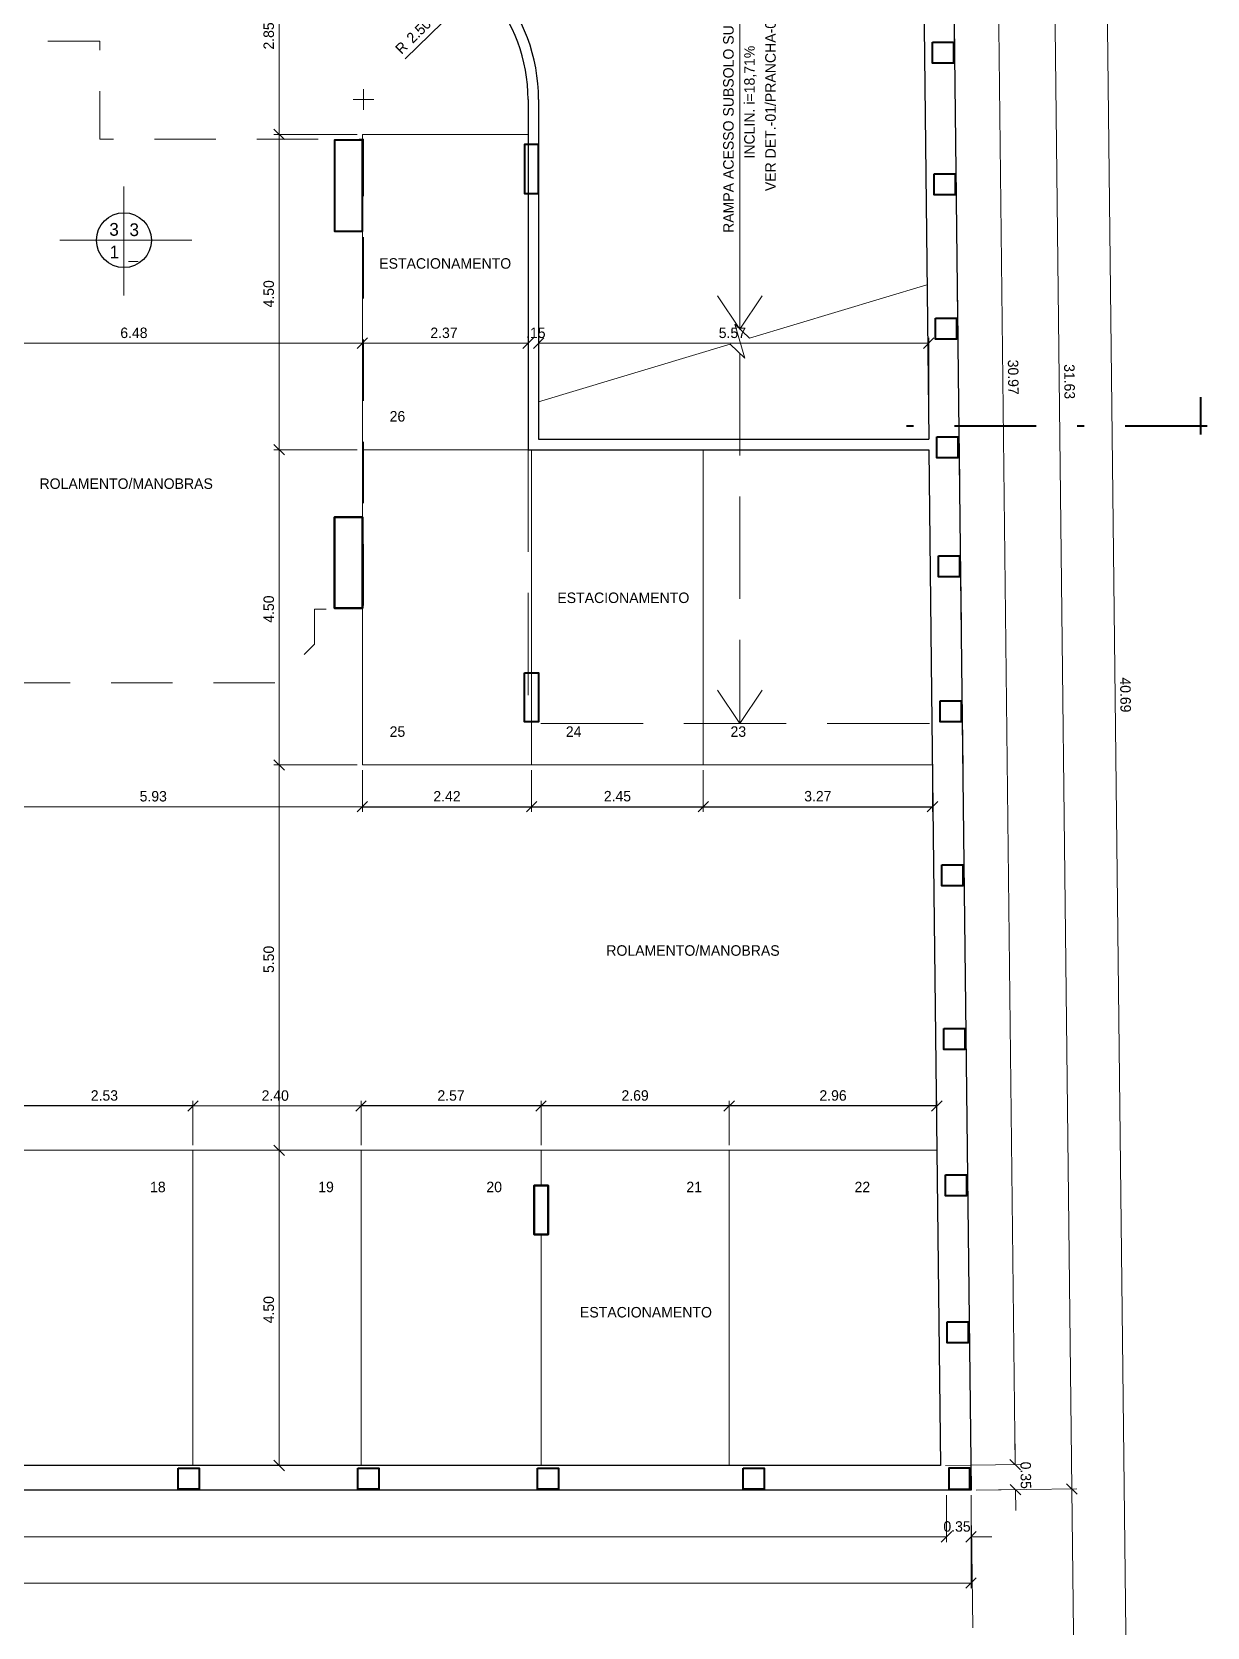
# Model space of a CAD drawing. Header units: metres. Extents: x -5.3 to 83.9, y -21.1 to 42.
# Drawn here: x 45.89 to 62.67, y 0.05 to 22.82 of the extents above; entities that cross this region are included whole.
import ezdxf
from ezdxf.enums import TextEntityAlignment as Align

# ---------------------------------------------------------------- set-up
doc = ezdxf.new("R2010")
doc.units = ezdxf.units.M
doc.header["$MEASUREMENT"] = 0
for name, pattern in [('DGN Style 2', [1.46055, 0.87633, -0.58422]), ('DGN Style 3', [2.04477, 1.46055, -0.58422]), ('DGN Style 4', [2.33834, 1.16844, -0.58422, 0.001461, -0.58422])]:
    doc.linetypes.add(name, pattern=pattern)
for name, color, linetype, lineweight in [('Level 1', 7, 'Continuous', 0), ('Level 21', 7, 'Continuous', 0), ('Level 23', 7, 'Continuous', 0), ('Level 24', 7, 'Continuous', 0), ('Level 28', 7, 'Continuous', 0), ('Level 29', 7, 'Continuous', 0), ('Level 41', 7, 'Continuous', 0), ('Level 42', 7, 'Continuous', 0), ('Level 54', 7, 'Continuous', 0), ('Level 7', 7, 'Continuous', 0), ('Level 8', 7, 'Continuous', 0)]:
    doc.layers.add(name, color=color, linetype=linetype, lineweight=lineweight)
doc.styles.add('Style-CIVIL', font='CIVIL.shx')
doc.styles.add('Style-INTL_ENGINEERING', font='INTL_ENGINEERING.shx')
doc.dimstyles.get("Standard").update_dxf_attribs({"dimtxt": 0.18, "dimasz": 0.18, "dimexe": 0.18, "dimexo": 0.0625, "dimgap": 0.09, "dimtad": 0, "dimtih": 1, "dimtoh": 1, "dimdec": 4, "dimzin": 1, "dimdsep": 46, "dimtxsty": 'Standard', "dimcen": 0, "dimadec": 0, "dimazin": 0, "dimtfac": 1, "dimtdec": 4, "dimtofl": 0, "dimtmove": 0, "dimatfit": 3, "dimfxl": 0, "dimtolj": 1, "dimtzin": 1, "dimarcsym": 0})

# ---------------------------------------------------------------- blocks, each defined once
blk = doc.blocks.new('_Oblique')
at = {"color": 0, "linetype": 'ByBlock', "lineweight": -2}
blk.add_line((0.5, 0.5), (-0.5, -0.5), dxfattribs=at)
blk = doc.blocks.new('*D10')
at = {"layer": 'Defpoints', "color": 0, "linetype": 'Continuous', "lineweight": 13}
for p in [(55.845, 7.489), (55.845, 6.857), (58.809, 6.857)]:
    blk.add_point(p, dxfattribs=at)
at = {"layer": 'Level 23', "color": 2, "linetype": 'Continuous', "lineweight": 0}
for p, q in [((55.845, 6.931), (55.845, 7.563)), ((58.809, 6.931), (58.809, 7.563))]:
    blk.add_line(p, q, dxfattribs=at)
at = {"layer": 'Level 23', "color": 0, "linetype": 'Continuous', "lineweight": -2}
blk.add_line((58.809, 7.489), (55.845, 7.489), dxfattribs=at)
at = {"layer": 'Level 23', "color": 0, "linetype": 'Continuous', "lineweight": -2, "xscale": 0.14925, "yscale": 0.14925, "zscale": 0.14925, "rotation": 180}
blk.add_blockref('_Oblique', (55.845, 7.489), dxfattribs=at)
at = {"layer": 'Level 23', "color": 0, "linetype": 'Continuous', "lineweight": -2, "xscale": 0.14925, "yscale": 0.14925, "zscale": 0.14925}
blk.add_blockref('_Oblique', (58.809, 7.489), dxfattribs=at)
at = {"layer": 'Level 23', "color": 0, "linetype": 'Continuous', "lineweight": 0, "insert": (57.327, 7.638), "char_height": 0.1492, "attachment_point": 5, "style": 'Style-INTL_ENGINEERING'}
blk.add_mtext('2.96', dxfattribs=at)
blk = doc.blocks.new('*D11')
at = {"layer": 'Defpoints', "color": 0, "linetype": 'Continuous', "lineweight": 13}
for p in [(53.16, 7.489), (53.16, 6.857), (55.845, 6.857)]:
    blk.add_point(p, dxfattribs=at)
at = {"layer": 'Level 23', "color": 2, "linetype": 'Continuous', "lineweight": 0}
for p, q in [((53.16, 6.931), (53.16, 7.563)), ((55.845, 6.931), (55.845, 7.563))]:
    blk.add_line(p, q, dxfattribs=at)
at = {"layer": 'Level 23', "color": 0, "linetype": 'Continuous', "lineweight": -2}
blk.add_line((55.845, 7.489), (53.16, 7.489), dxfattribs=at)
at = {"layer": 'Level 23', "color": 0, "linetype": 'Continuous', "lineweight": -2, "xscale": 0.14925, "yscale": 0.14925, "zscale": 0.14925, "rotation": 180}
blk.add_blockref('_Oblique', (53.16, 7.489), dxfattribs=at)
at = {"layer": 'Level 23', "color": 0, "linetype": 'Continuous', "lineweight": -2, "xscale": 0.14925, "yscale": 0.14925, "zscale": 0.14925}
blk.add_blockref('_Oblique', (55.845, 7.489), dxfattribs=at)
at = {"layer": 'Level 23', "color": 0, "linetype": 'Continuous', "lineweight": 0, "insert": (54.502, 7.638), "char_height": 0.1492, "attachment_point": 5, "style": 'Style-INTL_ENGINEERING'}
blk.add_mtext('2.69', dxfattribs=at)
blk = doc.blocks.new('*D12')
at = {"layer": 'Defpoints', "color": 0, "linetype": 'Continuous', "lineweight": 13}
for p in [(50.591, 7.489), (50.591, 6.857), (53.16, 6.857)]:
    blk.add_point(p, dxfattribs=at)
at = {"layer": 'Level 23', "color": 2, "linetype": 'Continuous', "lineweight": 0}
for p, q in [((50.591, 6.931), (50.591, 7.563)), ((53.16, 6.931), (53.16, 7.563))]:
    blk.add_line(p, q, dxfattribs=at)
at = {"layer": 'Level 23', "color": 0, "linetype": 'Continuous', "lineweight": -2}
blk.add_line((53.16, 7.489), (50.591, 7.489), dxfattribs=at)
at = {"layer": 'Level 23', "color": 0, "linetype": 'Continuous', "lineweight": -2, "xscale": 0.14925, "yscale": 0.14925, "zscale": 0.14925, "rotation": 180}
blk.add_blockref('_Oblique', (50.591, 7.489), dxfattribs=at)
at = {"layer": 'Level 23', "color": 0, "linetype": 'Continuous', "lineweight": -2, "xscale": 0.14925, "yscale": 0.14925, "zscale": 0.14925}
blk.add_blockref('_Oblique', (53.16, 7.489), dxfattribs=at)
at = {"layer": 'Level 23', "color": 0, "linetype": 'Continuous', "lineweight": 0, "insert": (51.875, 7.638), "char_height": 0.1492, "attachment_point": 5, "style": 'Style-INTL_ENGINEERING'}
blk.add_mtext('2.57', dxfattribs=at)
blk = doc.blocks.new('*D13')
at = {"layer": 'Defpoints'}
for p in [(48.191, 7.489), (49.391, 7.489), (48.191, 6.857), (50.591, 6.857)]:
    blk.add_point(p, dxfattribs=at)
at = {"layer": 'Level 23', "color": 2, "linetype": 'Continuous', "lineweight": 0}
for p, q in [((48.117, 7.414), (48.266, 7.564)), ((48.191, 6.931), (48.191, 7.563)), ((50.666, 7.564), (50.517, 7.414)), ((50.591, 6.931), (50.591, 7.563)), ((50.591, 7.489), (48.191, 7.489))]:
    blk.add_line(p, q, dxfattribs=at)
at = {"layer": 'Level 23', "color": 2, "linetype": 'Continuous', "lineweight": 0, "style": 'Style-INTL_ENGINEERING'}
blk.add_text('2.40', height=0.1492, dxfattribs=at).set_placement((49.172, 7.638), align=Align.MIDDLE_LEFT)
blk = doc.blocks.new('*D14')
at = {"layer": 'Defpoints', "color": 0, "linetype": 'Continuous', "lineweight": 13}
for p in [(45.665, 7.489), (45.665, 6.857), (48.191, 6.857)]:
    blk.add_point(p, dxfattribs=at)
at = {"layer": 'Level 23', "color": 2, "linetype": 'Continuous', "lineweight": 0}
for p, q in [((45.665, 6.931), (45.665, 7.563)), ((48.191, 6.931), (48.191, 7.563))]:
    blk.add_line(p, q, dxfattribs=at)
at = {"layer": 'Level 23', "color": 0, "linetype": 'Continuous', "lineweight": -2}
blk.add_line((48.191, 7.489), (45.665, 7.489), dxfattribs=at)
at = {"layer": 'Level 23', "color": 0, "linetype": 'Continuous', "lineweight": -2, "xscale": 0.14925, "yscale": 0.14925, "zscale": 0.14925, "rotation": 180}
blk.add_blockref('_Oblique', (45.665, 7.489), dxfattribs=at)
at = {"layer": 'Level 23', "color": 0, "linetype": 'Continuous', "lineweight": -2, "xscale": 0.14925, "yscale": 0.14925, "zscale": 0.14925}
blk.add_blockref('_Oblique', (48.191, 7.489), dxfattribs=at)
at = {"layer": 'Level 23', "color": 0, "linetype": 'Continuous', "lineweight": 0, "insert": (46.928, 7.638), "char_height": 0.1492, "attachment_point": 5, "style": 'Style-INTL_ENGINEERING'}
blk.add_mtext('2.53', dxfattribs=at)
blk = doc.blocks.new('*D47')
at = {"layer": 'Defpoints'}
for p in [(1.925, 2.007), (59.296, 2.007), (1.925, 0.679), (30.61, 0.679)]:
    blk.add_point(p, dxfattribs=at)
at = {"layer": 'Level 23', "color": 2, "linetype": 'Continuous', "lineweight": 0}
for p, q in [((1.925, 1.932), (1.925, 0.605)), ((59.296, 1.932), (59.296, 0.605)), ((1.85, 0.605), (2, 0.754)), ((59.371, 0.754), (59.221, 0.605)), ((59.296, 0.679), (1.925, 0.679))]:
    blk.add_line(p, q, dxfattribs=at)
at = {"layer": 'Level 23', "color": 2, "linetype": 'Continuous', "lineweight": 0, "style": 'Style-INTL_ENGINEERING'}
blk.add_text('57.37', height=0.1492, dxfattribs=at).set_placement((30.331, 0.828), align=Align.MIDDLE_LEFT)
blk = doc.blocks.new('*D49')
at = {"layer": 'Defpoints'}
for p in [(2.275, 2.007), (58.946, 2.007), (2.275, 1.338), (30.61, 1.338)]:
    blk.add_point(p, dxfattribs=at)
at = {"layer": 'Level 23', "color": 2, "linetype": 'Continuous', "lineweight": 0}
for p, q in [((2.275, 1.932), (2.275, 1.264)), ((58.946, 1.932), (58.946, 1.264)), ((2.2, 1.264), (2.35, 1.413)), ((59.021, 1.413), (58.871, 1.264)), ((58.946, 1.338), (2.275, 1.338))]:
    blk.add_line(p, q, dxfattribs=at)
at = {"layer": 'Level 23', "color": 2, "linetype": 'Continuous', "lineweight": 0, "style": 'Style-INTL_ENGINEERING'}
blk.add_text('56.67', height=0.1492, dxfattribs=at).set_placement((30.323, 1.487), align=Align.MIDDLE_LEFT)
blk = doc.blocks.new('*D48')
at = {"layer": 'Defpoints'}
for p in [(58.946, 2.007), (59.296, 2.007), (58.946, 1.338), (59.121, 1.338)]:
    blk.add_point(p, dxfattribs=at)
at = {"layer": 'Level 23', "color": 2, "linetype": 'Continuous', "lineweight": 0}
for p, q in [((58.946, 1.932), (58.946, 1.264)), ((59.296, 1.932), (59.296, 1.264)), ((59.021, 1.413), (58.871, 1.264)), ((59.221, 1.264), (59.371, 1.413)), ((58.647, 1.338), (58.946, 1.338)), ((59.595, 1.338), (59.296, 1.338))]:
    blk.add_line(p, q, dxfattribs=at)
at = {"layer": 'Level 23', "color": 2, "linetype": 'Continuous', "lineweight": 0, "style": 'Style-INTL_ENGINEERING'}
blk.add_text('0.35', height=0.1492, dxfattribs=at).set_placement((58.902, 1.487), align=Align.MIDDLE_LEFT)
blk = doc.blocks.new('*D51')
at = {"layer": 'Defpoints'}
for p in [(58.938, 33.63), (61.12, 33.655), (61.353, 13.314), (59.403, -7.053)]:
    blk.add_point(p, dxfattribs=at)
at = {"layer": 'Level 23', "color": 2, "linetype": 'Continuous', "lineweight": 0}
for p, q in [((61.045, 33.729), (61.195, 33.581)), ((59.012, 33.631), (61.194, 33.656)), ((61.585, -7.028), (61.12, 33.655)), ((59.478, -7.052), (61.66, -7.027)), ((61.661, -7.102), (61.51, -6.954))]:
    blk.add_line(p, q, dxfattribs=at)
at = {"layer": 'Level 23', "color": 2, "linetype": 'Continuous', "lineweight": 0, "style": 'Style-INTL_ENGINEERING'}
blk.add_text('40.69', height=0.1492, rotation=270.6554, dxfattribs=at).set_placement((61.498, 13.606), align=Align.MIDDLE_LEFT)
blk = doc.blocks.new('*D53')
at = {"layer": 'Defpoints'}
for p in [(58.506, 33.325), (59.573, 33.337), (59.75, 17.853), (58.86, 2.357)]:
    blk.add_point(p, dxfattribs=at)
at = {"layer": 'Level 23', "color": 2, "linetype": 'Continuous', "lineweight": 0}
for p, q in [((58.58, 33.326), (59.647, 33.338)), ((59.498, 33.411), (59.649, 33.263)), ((59.927, 2.369), (59.573, 33.337)), ((58.934, 2.357), (60.002, 2.37)), ((60.003, 2.295), (59.852, 2.443))]:
    blk.add_line(p, q, dxfattribs=at)
at = {"layer": 'Level 23', "color": 2, "linetype": 'Continuous', "lineweight": 0, "style": 'Style-INTL_ENGINEERING'}
blk.add_text('30.97', height=0.1492, rotation=270.6554, dxfattribs=at).set_placement((59.896, 18.141), align=Align.MIDDLE_LEFT)
blk = doc.blocks.new('*D52')
at = {"layer": 'Defpoints'}
for p in [(58.86, 2.357), (59.927, 2.369), (59.93, 2.191), (59.296, 2.007)]:
    blk.add_point(p, dxfattribs=at)
at = {"layer": 'Level 23', "color": 2, "linetype": 'Continuous', "lineweight": 0}
for p, q in [((59.924, 2.668), (59.927, 2.369)), ((58.934, 2.357), (60.002, 2.37)), ((60.003, 2.295), (59.852, 2.443)), ((59.856, 2.088), (60.007, 1.94)), ((59.37, 2.007), (60.006, 2.015)), ((59.935, 1.715), (59.932, 2.014))]:
    blk.add_line(p, q, dxfattribs=at)
at = {"layer": 'Level 23', "color": 2, "linetype": 'Continuous', "lineweight": 0, "style": 'Style-INTL_ENGINEERING'}
blk.add_text('0.35', height=0.1492, rotation=270.6554, dxfattribs=at).set_placement((60.076, 2.412), align=Align.MIDDLE_LEFT)
blk = doc.blocks.new('*D56')
at = {"layer": 'Defpoints'}
for p in [(58.938, 33.63), (60.372, 33.647), (60.553, 17.835), (59.296, 2.007)]:
    blk.add_point(p, dxfattribs=at)
at = {"layer": 'Level 23', "color": 2, "linetype": 'Continuous', "lineweight": 0}
for p, q in [((60.296, 33.72), (60.447, 33.573)), ((59.012, 33.631), (60.446, 33.647)), ((60.733, 2.023), (60.372, 33.647)), ((60.809, 1.949), (60.658, 2.097)), ((59.37, 2.007), (60.808, 2.024))]:
    blk.add_line(p, q, dxfattribs=at)
at = {"layer": 'Level 23', "color": 2, "linetype": 'Continuous', "lineweight": 0, "style": 'Style-INTL_ENGINEERING'}
blk.add_text('31.63', height=0.1492, rotation=270.6554, dxfattribs=at).set_placement((60.699, 18.078), align=Align.MIDDLE_LEFT)
blk = doc.blocks.new('*D55')
at = {"layer": 'Defpoints'}
for p in [(59.296, 2.007), (60.733, 2.023), (60.785, -2.507), (59.403, -7.053)]:
    blk.add_point(p, dxfattribs=at)
at = {"layer": 'Level 23', "color": 2, "linetype": 'Continuous', "lineweight": 0}
for p, q in [((60.658, 2.097), (60.809, 1.949)), ((59.37, 2.007), (60.808, 2.024)), ((60.837, -7.037), (60.733, 2.023)), ((59.478, -7.052), (60.911, -7.036)), ((60.913, -7.11), (60.762, -6.963))]:
    blk.add_line(p, q, dxfattribs=at)
at = {"layer": 'Level 23', "color": 2, "linetype": 'Continuous', "lineweight": 0, "style": 'Style-INTL_ENGINEERING'}
blk.add_text('9.06', height=0.1492, rotation=270.6554, dxfattribs=at).set_placement((60.932, -2.281), align=Align.MIDDLE_LEFT)
blk = doc.blocks.new('*D134')
at = {"layer": 'Defpoints'}
for p in [(44.68, 13.545), (50.61, 12.357), (47.645, 11.761), (50.61, 11.761)]:
    blk.add_point(p, dxfattribs=at)
at = {"layer": 'Level 23', "color": 2, "linetype": 'Continuous', "lineweight": 0}
for p, q in [((44.68, 13.47), (44.68, 11.687)), ((50.61, 12.282), (50.61, 11.687)), ((44.605, 11.686), (44.754, 11.835)), ((44.68, 11.761), (50.61, 11.761)), ((50.684, 11.835), (50.535, 11.686))]:
    blk.add_line(p, q, dxfattribs=at)
at = {"layer": 'Level 23', "color": 2, "linetype": 'Continuous', "lineweight": 0, "style": 'Style-INTL_ENGINEERING'}
blk.add_text('5.93', height=0.1492, dxfattribs=at).set_placement((47.431, 11.91), align=Align.MIDDLE_LEFT)
blk = doc.blocks.new('*D135')
at = {"layer": 'Defpoints', "color": 0, "linetype": 'Continuous', "lineweight": 13}
for p in [(50.61, 12.357), (53.025, 12.357), (53.025, 11.761)]:
    blk.add_point(p, dxfattribs=at)
at = {"layer": 'Level 23', "color": 2, "linetype": 'Continuous', "lineweight": 0}
for p, q in [((50.61, 12.282), (50.61, 11.687)), ((53.025, 12.282), (53.025, 11.687))]:
    blk.add_line(p, q, dxfattribs=at)
at = {"layer": 'Level 23', "color": 0, "linetype": 'Continuous', "lineweight": -2}
blk.add_line((50.61, 11.761), (53.025, 11.761), dxfattribs=at)
at = {"layer": 'Level 23', "color": 0, "linetype": 'Continuous', "lineweight": -2, "xscale": 0.14925, "yscale": 0.14925, "zscale": 0.14925, "rotation": 180}
blk.add_blockref('_Oblique', (50.61, 11.761), dxfattribs=at)
at = {"layer": 'Level 23', "color": 0, "linetype": 'Continuous', "lineweight": -2, "xscale": 0.14925, "yscale": 0.14925, "zscale": 0.14925}
blk.add_blockref('_Oblique', (53.025, 11.761), dxfattribs=at)
at = {"layer": 'Level 23', "color": 0, "linetype": 'Continuous', "lineweight": 0, "insert": (51.817, 11.91), "char_height": 0.1492, "attachment_point": 5, "style": 'Style-INTL_ENGINEERING'}
blk.add_mtext('2.42', dxfattribs=at)
blk = doc.blocks.new('*D136')
at = {"layer": 'Defpoints', "color": 0, "linetype": 'Continuous', "lineweight": 13}
for p in [(53.025, 12.357), (55.475, 12.357), (55.475, 11.761)]:
    blk.add_point(p, dxfattribs=at)
at = {"layer": 'Level 23', "color": 2, "linetype": 'Continuous', "lineweight": 0}
for p, q in [((53.025, 12.282), (53.025, 11.687)), ((55.475, 12.282), (55.475, 11.687))]:
    blk.add_line(p, q, dxfattribs=at)
at = {"layer": 'Level 23', "color": 0, "linetype": 'Continuous', "lineweight": -2}
blk.add_line((53.025, 11.761), (55.475, 11.761), dxfattribs=at)
at = {"layer": 'Level 23', "color": 0, "linetype": 'Continuous', "lineweight": -2, "xscale": 0.14925, "yscale": 0.14925, "zscale": 0.14925, "rotation": 180}
blk.add_blockref('_Oblique', (53.025, 11.761), dxfattribs=at)
at = {"layer": 'Level 23', "color": 0, "linetype": 'Continuous', "lineweight": -2, "xscale": 0.14925, "yscale": 0.14925, "zscale": 0.14925}
blk.add_blockref('_Oblique', (55.475, 11.761), dxfattribs=at)
at = {"layer": 'Level 23', "color": 0, "linetype": 'Continuous', "lineweight": 0, "insert": (54.25, 11.91), "char_height": 0.1492, "attachment_point": 5, "style": 'Style-INTL_ENGINEERING'}
blk.add_mtext('2.45', dxfattribs=at)
blk = doc.blocks.new('*D137')
at = {"layer": 'Defpoints', "color": 0, "linetype": 'Continuous', "lineweight": 13}
for p in [(55.475, 12.357), (58.746, 12.357), (58.746, 11.761)]:
    blk.add_point(p, dxfattribs=at)
at = {"layer": 'Level 23', "color": 2, "linetype": 'Continuous', "lineweight": 0}
for p, q in [((55.475, 12.282), (55.475, 11.687)), ((58.746, 12.282), (58.746, 11.687))]:
    blk.add_line(p, q, dxfattribs=at)
at = {"layer": 'Level 23', "color": 0, "linetype": 'Continuous', "lineweight": -2}
blk.add_line((55.475, 11.761), (58.746, 11.761), dxfattribs=at)
at = {"layer": 'Level 23', "color": 0, "linetype": 'Continuous', "lineweight": -2, "xscale": 0.14925, "yscale": 0.14925, "zscale": 0.14925, "rotation": 180}
blk.add_blockref('_Oblique', (55.475, 11.761), dxfattribs=at)
at = {"layer": 'Level 23', "color": 0, "linetype": 'Continuous', "lineweight": -2, "xscale": 0.14925, "yscale": 0.14925, "zscale": 0.14925}
blk.add_blockref('_Oblique', (58.746, 11.761), dxfattribs=at)
at = {"layer": 'Level 23', "color": 0, "linetype": 'Continuous', "lineweight": 0, "insert": (57.11, 11.91), "char_height": 0.1492, "attachment_point": 5, "style": 'Style-INTL_ENGINEERING'}
blk.add_mtext('3.27', dxfattribs=at)
blk = doc.blocks.new('*D158')
at = {"layer": 'Defpoints'}
for p in [(50.109, 24.204), (49.422, 22.78), (49.422, 21.357), (50.61, 21.357)]:
    blk.add_point(p, dxfattribs=at)
at = {"layer": 'Level 23', "color": 2, "linetype": 'Continuous', "lineweight": 0}
for p, q in [((49.347, 24.279), (49.496, 24.129)), ((50.034, 24.204), (49.347, 24.204)), ((49.422, 24.204), (49.422, 21.357)), ((49.496, 21.282), (49.347, 21.431)), ((50.535, 21.357), (49.347, 21.357))]:
    blk.add_line(p, q, dxfattribs=at)
at = {"layer": 'Level 23', "color": 2, "linetype": 'Continuous', "lineweight": 0, "style": 'Style-INTL_ENGINEERING'}
blk.add_text('2.85', height=0.1492, rotation=89.9997, dxfattribs=at).set_placement((49.273, 22.568), align=Align.MIDDLE_LEFT)
blk = doc.blocks.new('*D159')
at = {"layer": 'Defpoints'}
for p in [(50.61, 21.357), (49.422, 19.107), (49.422, 16.857), (50.61, 16.857)]:
    blk.add_point(p, dxfattribs=at)
at = {"layer": 'Level 23', "color": 2, "linetype": 'Continuous', "lineweight": 0}
for p, q in [((49.347, 21.431), (49.496, 21.282)), ((50.535, 21.357), (49.347, 21.357)), ((49.422, 21.357), (49.422, 16.857)), ((49.496, 16.782), (49.347, 16.931)), ((50.535, 16.857), (49.347, 16.857))]:
    blk.add_line(p, q, dxfattribs=at)
at = {"layer": 'Level 23', "color": 2, "linetype": 'Continuous', "lineweight": 0, "style": 'Style-INTL_ENGINEERING'}
blk.add_text('4.50', height=0.1492, rotation=89.9997, dxfattribs=at).set_placement((49.273, 18.887), align=Align.MIDDLE_LEFT)
blk = doc.blocks.new('*D160')
at = {"layer": 'Defpoints'}
for p in [(50.61, 16.857), (49.422, 14.607), (49.422, 12.357), (50.61, 12.357)]:
    blk.add_point(p, dxfattribs=at)
at = {"layer": 'Level 23', "color": 2, "linetype": 'Continuous', "lineweight": 0}
for p, q in [((49.347, 16.931), (49.496, 16.782)), ((50.535, 16.857), (49.347, 16.857)), ((49.422, 16.857), (49.422, 12.357)), ((49.496, 12.282), (49.347, 12.431)), ((50.535, 12.357), (49.347, 12.357))]:
    blk.add_line(p, q, dxfattribs=at)
at = {"layer": 'Level 23', "color": 2, "linetype": 'Continuous', "lineweight": 0, "style": 'Style-INTL_ENGINEERING'}
blk.add_text('4.50', height=0.1492, rotation=89.9997, dxfattribs=at).set_placement((49.273, 14.387), align=Align.MIDDLE_LEFT)
blk = doc.blocks.new('*D161')
at = {"layer": 'Defpoints'}
for p in [(50.61, 12.357), (49.422, 9.607), (49.421, 6.857), (50.591, 6.857)]:
    blk.add_point(p, dxfattribs=at)
at = {"layer": 'Level 23', "color": 2, "linetype": 'Continuous', "lineweight": 0}
for p, q in [((49.347, 12.431), (49.496, 12.282)), ((50.535, 12.357), (49.347, 12.357)), ((49.422, 12.357), (49.421, 6.857)), ((49.496, 6.782), (49.347, 6.931)), ((50.517, 6.857), (49.347, 6.857))]:
    blk.add_line(p, q, dxfattribs=at)
at = {"layer": 'Level 23', "color": 2, "linetype": 'Continuous', "lineweight": 0, "style": 'Style-INTL_ENGINEERING'}
blk.add_text('5.50', height=0.1492, rotation=89.9997, dxfattribs=at).set_placement((49.273, 9.387), align=Align.MIDDLE_LEFT)
blk = doc.blocks.new('*D162')
at = {"layer": 'Defpoints'}
for p in [(50.591, 6.857), (49.421, 4.607), (49.421, 2.357), (50.591, 2.357)]:
    blk.add_point(p, dxfattribs=at)
at = {"layer": 'Level 23', "color": 2, "linetype": 'Continuous', "lineweight": 0}
for p, q in [((49.347, 6.931), (49.496, 6.782)), ((50.517, 6.857), (49.347, 6.857)), ((49.421, 6.857), (49.421, 2.357)), ((49.496, 2.282), (49.347, 2.431)), ((50.517, 2.357), (49.347, 2.357))]:
    blk.add_line(p, q, dxfattribs=at)
at = {"layer": 'Level 23', "color": 2, "linetype": 'Continuous', "lineweight": 0, "style": 'Style-INTL_ENGINEERING'}
blk.add_text('4.50', height=0.1492, rotation=89.9997, dxfattribs=at).set_placement((49.273, 4.387), align=Align.MIDDLE_LEFT)
blk = doc.blocks.new('*D178')
at = {"layer": 'Defpoints'}
for p in [(52.975, 18.377), (53.05, 18.377), (52.975, 16.857), (53.125, 17.007)]:
    blk.add_point(p, dxfattribs=at)
at = {"layer": 'Level 23', "color": 2, "linetype": 'Continuous', "lineweight": 0}
for p, q in [((53.05, 18.451), (52.901, 18.302)), ((52.975, 16.931), (52.975, 18.451)), ((53.051, 18.302), (53.2, 18.451)), ((53.125, 17.081), (53.125, 18.451)), ((52.676, 18.377), (52.975, 18.377)), ((53.154, 18.377), (53.125, 18.377))]:
    blk.add_line(p, q, dxfattribs=at)
at = {"layer": 'Level 23', "color": 2, "linetype": 'Continuous', "lineweight": 0, "style": 'Style-INTL_ENGINEERING'}
blk.add_text('.15', height=0.1492, dxfattribs=at).set_placement((52.947, 18.525), align=Align.MIDDLE_LEFT)
blk = doc.blocks.new('*D179')
at = {"layer": 'Defpoints'}
for p in [(50.61, 18.377), (51.792, 18.377), (50.61, 16.857), (52.975, 16.857)]:
    blk.add_point(p, dxfattribs=at)
at = {"layer": 'Level 23', "color": 2, "linetype": 'Continuous', "lineweight": 0}
for p, q in [((50.535, 18.302), (50.684, 18.451)), ((50.61, 16.931), (50.61, 18.451)), ((53.05, 18.451), (52.901, 18.302)), ((52.975, 16.931), (52.975, 18.451)), ((52.975, 18.377), (50.61, 18.377))]:
    blk.add_line(p, q, dxfattribs=at)
at = {"layer": 'Level 23', "color": 2, "linetype": 'Continuous', "lineweight": 0, "style": 'Style-INTL_ENGINEERING'}
blk.add_text('2.37', height=0.1492, dxfattribs=at).set_placement((51.58, 18.525), align=Align.MIDDLE_LEFT)
blk = doc.blocks.new('*D180')
at = {"layer": 'Defpoints'}
for p in [(44.134, 18.377), (47.372, 18.377), (44.134, 17.409), (50.61, 16.857)]:
    blk.add_point(p, dxfattribs=at)
at = {"layer": 'Level 23', "color": 2, "linetype": 'Continuous', "lineweight": 0}
for p, q in [((44.06, 18.302), (44.209, 18.451)), ((44.134, 17.483), (44.134, 18.451)), ((50.684, 18.451), (50.535, 18.302)), ((50.61, 16.931), (50.61, 18.451)), ((50.61, 18.377), (44.134, 18.377))]:
    blk.add_line(p, q, dxfattribs=at)
at = {"layer": 'Level 23', "color": 2, "linetype": 'Continuous', "lineweight": 0, "style": 'Style-INTL_ENGINEERING'}
blk.add_text('6.48', height=0.1492, dxfattribs=at).set_placement((47.155, 18.525), align=Align.MIDDLE_LEFT)
blk = doc.blocks.new('*D177')
at = {"layer": 'Defpoints'}
for p in [(53.125, 18.377), (55.909, 18.377), (53.125, 17.007), (58.693, 17.007)]:
    blk.add_point(p, dxfattribs=at)
at = {"layer": 'Level 23', "color": 2, "linetype": 'Continuous', "lineweight": 0}
for p, q in [((53.051, 18.302), (53.2, 18.451)), ((53.125, 17.081), (53.125, 18.451)), ((58.767, 18.451), (58.618, 18.302)), ((58.693, 17.081), (58.693, 18.451)), ((58.693, 18.377), (53.125, 18.377))]:
    blk.add_line(p, q, dxfattribs=at)
at = {"layer": 'Level 23', "color": 2, "linetype": 'Continuous', "lineweight": 0, "style": 'Style-INTL_ENGINEERING'}
blk.add_text('5.57', height=0.1492, dxfattribs=at).set_placement((55.696, 18.525), align=Align.MIDDLE_LEFT)
blk = doc.blocks.new('*D189')
at = {"layer": 'Level 23', "color": 2, "linetype": 'Continuous', "lineweight": 0}
for p, q in [((52.41, 23.604), (51.22, 22.438)), ((50.625, 21.707), (50.625, 22.001)), ((50.478, 21.854), (50.772, 21.854))]:
    blk.add_line(p, q, dxfattribs=at)
at = {"layer": 'Level 23', "color": 2, "linetype": 'Continuous', "lineweight": 0, "flags": 128}
blk.add_lwpolyline([(52.251, 23.553), (52.41, 23.604), (52.356, 23.447)], dxfattribs=at)
at = {"layer": 'Level 23', "color": 2, "linetype": 'Continuous', "lineweight": 0, "style": 'Style-INTL_ENGINEERING'}
for s, height, p in [('2.50', 0.1492, (51.276, 22.701)), ('R', 0.149, (51.116, 22.544))]:
    blk.add_text(s, height=height, rotation=44.4359, dxfattribs=at).set_placement(p, align=Align.MIDDLE_LEFT)
blk = doc.blocks.new('TerminatorOpen')
at = {"color": 0, "linetype": 'ByBlock', "lineweight": -2}
for q in [(-1, 0.5), (-1, 0), (-1, -0.5)]:
    blk.add_line((0, 0), q, dxfattribs=at)
blk = doc.blocks.new('*U225')
at = {"layer": 'Level 28', "color": 2, "linetype": 'DGN Style 4', "lineweight": 40}
for p, q in [((32.3, 0.348), (32.3, -0.186)), ((32.394, -0.067), (27.615, -0.069))]:
    blk.add_line(p, q, dxfattribs=at)
blk = doc.blocks.new('INDESP')
at = {"linetype": 'Continuous', "lineweight": 0}
for p, q in [((0.01506, -0.01301), (0.01506, 0.01257)), ((0, 0), (0.03099, 0))]:
    blk.add_line(p, q, dxfattribs=at)
at = {"linetype": 'Continuous', "lineweight": 13}
blk.add_line((0.0221, 0), (0.02212, 0.00002), dxfattribs=at)
at = {"linetype": 'Continuous', "lineweight": 30}
blk.add_circle((0.01506, -0.00001), 0.00645, dxfattribs=at)
at = {"linetype": 'Continuous', "lineweight": 30, "style": 'Style-CIVIL'}
for p in [(0.01162, 0.00103), (0.01636, 0.00095)]:
    blk.add_text('3', height=0.003, dxfattribs=at).set_placement(p)
for tag, p in [('INDESP_479988', (0.01169, -0.00428)), ('INDESP_479989', (0.01613, -0.00428))]:
    blk.add_attdef(tag, p, '', height=0.003, dxfattribs=at)

msp = doc.modelspace()

# ---------------------------------------------------------------- linework, layer by layer
at = {"lineweight": 13}
msp.add_line((55.475, 12.357), (58.746, 12.357), dxfattribs=at)
at = {"layer": 'Level 1', "color": 230, "linetype": 'Continuous', "lineweight": 0}
for p, q in [((55.996, 24.354), (55.996, 18.578)), ((55.996, 18.578), (55.677, 19.055)), ((55.996, 18.578), (56.316, 19.055))]:
    msp.add_line(p, q, dxfattribs=at)
at = {"layer": 'Level 1', "color": 230, "linetype": 'DGN Style 3', "lineweight": 0}
for p, q in [((55.996, 18.232), (55.996, 12.946)), ((55.996, 12.947), (55.677, 13.423)), ((55.996, 12.947), (56.316, 13.423))]:
    msp.add_line(p, q, dxfattribs=at)
at = {"layer": 'Level 1', "color": 230, "linetype": 'DGN Style 3', "lineweight": 0, "flags": 128}
msp.add_lwpolyline([(52.975, 16.857), (52.975, 12.947), (58.739, 12.947)], dxfattribs=at)
at = {"layer": 'Level 21', "color": 250, "linetype": 'Continuous', "lineweight": 0, "flags": 128}
msp.add_lwpolyline([(53.125, 17.54), (55.857, 18.363), (56.069, 18.164), (55.923, 18.647), (56.135, 18.447), (58.667, 19.21)], dxfattribs=at)
at = {"layer": 'Level 41', "color": 91, "linetype": 'Continuous', "lineweight": 40, "flags": 128}
for points in [[(50.61, 21.275), (50.21, 21.275), (50.21, 19.975), (50.61, 19.975)], [(53.125, 21.215), (52.925, 21.215), (52.925, 20.515), (53.125, 20.515)], [(50.61, 15.895), (50.21, 15.895), (50.21, 14.595), (50.61, 14.595)], [(52.925, 13.67), (53.125, 13.67), (53.125, 12.97), (52.925, 12.97)], [(53.06, 6.355), (53.26, 6.355), (53.26, 5.655), (53.06, 5.655)]]:
    msp.add_lwpolyline(points, close=True, dxfattribs=at)
at = {"layer": 'Level 42', "color": 2, "linetype": 'Continuous', "lineweight": 40, "flags": 128}
for points in [[(58.747, 22.674), (59.047, 22.674), (59.047, 22.374), (58.747, 22.374)], [(50.61, 21.275), (50.21, 21.275), (50.21, 19.975), (50.61, 19.975)], [(58.77, 20.795), (59.07, 20.795), (59.07, 20.495), (58.77, 20.495)], [(58.791, 18.734), (59.091, 18.734), (59.091, 18.434), (58.791, 18.434)], [(58.81, 17.039), (59.11, 17.039), (59.11, 16.739), (58.81, 16.739)], [(50.21, 15.895), (50.61, 15.895), (50.61, 14.595), (50.21, 14.595)], [(58.832, 15.344), (59.132, 15.344), (59.132, 15.044), (58.832, 15.044)], [(58.855, 13.27), (59.155, 13.27), (59.155, 12.97), (58.855, 12.97)], [(58.88, 10.93), (59.18, 10.93), (59.18, 10.63), (58.88, 10.63)], [(58.909, 8.595), (59.209, 8.595), (59.209, 8.295), (58.909, 8.295)], [(58.933, 6.505), (59.233, 6.505), (59.233, 6.205), (58.933, 6.205)], [(53.26, 6.355), (53.06, 6.355), (53.06, 5.655), (53.26, 5.655)], [(58.957, 4.41), (59.257, 4.41), (59.257, 4.11), (58.957, 4.11)], [(47.98, 2.32), (48.28, 2.32), (48.28, 2.02), (47.98, 2.02)], [(50.545, 2.32), (50.845, 2.32), (50.845, 2.02), (50.545, 2.02)], [(53.11, 2.32), (53.41, 2.32), (53.41, 2.02), (53.11, 2.02)], [(56.045, 2.32), (56.345, 2.32), (56.345, 2.02), (56.045, 2.02)], [(58.98, 2.02), (59.28, 2.02), (59.28, 2.32), (58.98, 2.32)]]:
    msp.add_lwpolyline(points, close=True, dxfattribs=at)
at = {"layer": 'Level 54', "color": 131, "linetype": 'DGN Style 3', "lineweight": 0, "flags": 128}
msp.add_lwpolyline([(2.358, 33.328), (1.811, -6.255), (18.717, -6.212), (31.612, -6.518), (38.43, -6.548), (45.404, -6.752), (59.403, -7.053), (58.938, 33.63), (45.693, 33.468), (39.328, 33.473), (32.09, 33.353), (18.933, 33.013)], close=True, dxfattribs=at)
at = {"layer": 'Level 7', "color": 7, "linetype": 'Continuous', "lineweight": 30}
for p, q in [((58.934, 33.63), (59.166, 13.393)), ((58.506, 33.325), (58.693, 17.007)), ((58.694, 16.857), (58.734, 13.389)), ((58.734, 13.389), (58.86, 2.357)), ((59.166, 13.393), (59.296, 2.007)), ((58.86, 2.357), (10.988, 2.357))]:
    msp.add_line(p, q, dxfattribs=at)
at = {"layer": 'Level 7', "color": 7, "linetype": 'Continuous', "lineweight": 30, "flags": 128}
for points in [[(59.296, 2.007), (1.925, 2.007), (2.314, 30.204)], [(52.975, 21.854), (52.975, 16.857), (58.694, 16.857)], [(53.125, 21.854), (53.125, 17.007), (58.693, 17.007)]]:
    msp.add_lwpolyline(points, dxfattribs=at)
at = {"layer": 'Level 7', "color": 7, "linetype": 'Continuous', "lineweight": 30}
for radius, end in [(2.5, 81.1564), (2.35, 80.5869)]:
    msp.add_arc((50.625, 21.854), radius, 0, end, dxfattribs=at)
at = {"layer": 'Level 8', "color": 7, "linetype": 'DGN Style 2', "lineweight": 0, "flags": 128}
msp.add_lwpolyline([(33.725, 21.939), (38.035, 21.939), (38.035, 22.689), (46.865, 22.689), (46.865, 21.289), (50.625, 21.289), (50.625, 14.579), (49.925, 14.579), (49.925, 14.079), (49.375, 13.529), (39.847, 13.529), (39.227, 12.909), (31.911, 12.909), (31.694, 13.126), (29.305, 13.126), (29.088, 12.909), (21.772, 12.909), (21.152, 13.529), (11.625, 13.529), (11.075, 14.079), (11.075, 14.579), (10.375, 14.579), (10.375, 21.289), (14.135, 21.289), (14.135, 22.689), (22.965, 22.689), (22.965, 21.939), (27.274, 21.939), (27.274, 26.725), (33.724, 26.725), (33.725, 21.939)], dxfattribs=at)
at = {"layer": 'Level 8', "color": 7, "linetype": 'Continuous', "lineweight": 13, "flags": 128}
for points in [[(52.975, 21.215), (52.975, 21.357), (50.61, 21.357), (50.61, 16.857), (52.975, 16.857), (52.975, 20.515)], [(45.665, 5.655), (45.665, 2.357), (48.191, 2.357), (48.191, 6.857), (45.665, 6.857), (45.665, 6.355)], [(53.16, 6.355), (53.16, 6.857), (50.591, 6.857), (50.591, 2.357), (53.16, 2.357), (53.16, 5.655)], [(53.16, 5.655), (53.16, 2.357), (55.845, 2.357), (55.845, 6.857), (53.16, 6.857), (53.16, 6.355)]]:
    msp.add_lwpolyline(points, dxfattribs=at)
for points in [[(53.025, 16.857), (50.61, 16.857), (50.61, 12.357), (53.025, 12.357)], [(55.475, 16.857), (53.025, 16.857), (53.025, 12.357), (55.475, 12.357)], [(50.591, 6.857), (48.191, 6.857), (48.191, 2.357), (50.591, 2.357)], [(58.809, 6.857), (55.845, 6.857), (55.845, 2.357), (58.86, 2.357)]]:
    msp.add_lwpolyline(points, close=True, dxfattribs=at)

# ---------------------------------------------------------------- block references
at = {"layer": 'Level 28', "color": 2, "linetype": 'Continuous', "lineweight": 30}
msp.add_blockref('*U225', (30.271, 17.259), dxfattribs=at)
at = {"layer": 'Level 29', "color": 4, "linetype": 'Continuous', "lineweight": 30}
ref = msp.add_blockref('INDESP', (46.292, 19.848), dxfattribs=dict(at, xscale=60.75003259634549, yscale=60.75003259634549, zscale=60.75003259634549))
ref.add_attrib('INDESP_479988', '1', (47.002, 19.587), dxfattribs={"color": 4, "linetype": 'Continuous', "lineweight": 30, "height": 0.182, "style": 'Style-CIVIL'})
ref.add_attrib('INDESP_479989', '_', (47.272, 19.587), dxfattribs={"color": 4, "linetype": 'Continuous', "lineweight": 30, "height": 0.182, "style": 'Style-CIVIL'})

# ---------------------------------------------------------------- texts
at = {"layer": 'Level 24', "color": 2, "linetype": 'Continuous', "lineweight": 13, "insert": (56.135, 21.818), "char_height": 0.15, "attachment_point": 5, "rotation": 90, "line_spacing_factor": 1.200006, "style": 'Style-INTL_ENGINEERING'}
msp.add_mtext('RAMPA ACESSO SUBSOLO SUPERIOR\\PINCLIN. i=18,71%\\PVER DET.-01/PRANCHA-02\\P', dxfattribs=at)
at = {"layer": 'Level 24', "color": 2, "linetype": 'Continuous', "lineweight": 13, "char_height": 0.15, "attachment_point": 5, "line_spacing_factor": 1.200006, "style": 'Style-INTL_ENGINEERING'}
for s, insert in [('ESTACIONAMENTO\\P', (51.792, 19.514)), ('26\\P', (51.11, 17.332)), ('ROLAMENTO/MANOBRAS\\P', (47.239, 16.371)), ('ESTACIONAMENTO\\P', (54.334, 14.742)), ('25\\P', (51.11, 12.832)), ('24\\P', (53.625, 12.832)), ('23\\P', (55.975, 12.832)), ('ROLAMENTO/MANOBRAS\\P', (55.328, 9.707)), ('18\\P', (47.691, 6.332)), ('19\\P', (50.091, 6.332)), ('20\\P', (52.491, 6.332)), ('21\\P', (55.345, 6.332)), ('22\\P', (57.745, 6.332)), ('ESTACIONAMENTO\\P', (54.657, 4.544))]:
    msp.add_mtext(s, dxfattribs=dict(at, insert=insert))

# ---------------------------------------------------------------- dimensions: what is measured, and where the dimension line sits
at = {"layer": 'Level 23', "color": 2, "linetype": 'Continuous', "lineweight": 0}
for base, p1, p2, angle, override, picture, middle in [((61.12, 33.655), (59.403, -7.053), (58.938, 33.63), 90.6554, {"dimtxt": 0.14925, "dimasz": 0.14925, "dimexe": 0.07425, "dimexo": 0.07425, "dimgap": 0.07425, "dimtad": 1, "dimtih": 0, "dimtoh": 0, "dimdec": 2, "dimzin": 3, "dimtxsty": 'Style-INTL_ENGINEERING', "dimblk": 'Oblique', "dimclre": 2, "dimtdec": 2, "dimatfit": 1, "dimtolj": 0, "dimtzin": 3, "dimlwe": 0}, '*D51', (61.353, 13.314)), ((60.372, 33.647), (59.296, 2.007), (58.938, 33.63), 90.6554, {"dimtxt": 0.14925, "dimasz": 0.14925, "dimexe": 0.07425, "dimexo": 0.07425, "dimgap": 0.07425, "dimtad": 1, "dimtih": 0, "dimtoh": 0, "dimdec": 2, "dimzin": 3, "dimtxsty": 'Style-INTL_ENGINEERING', "dimblk": 'Oblique', "dimclre": 2, "dimtdec": 2, "dimatfit": 1, "dimtolj": 0, "dimtzin": 3, "dimlwe": 0}, '*D56', (60.553, 17.835)), ((59.573, 33.337), (58.86, 2.357), (58.506, 33.325), 90.6554, {"dimtxt": 0.14925, "dimasz": 0.14925, "dimexe": 0.07425, "dimexo": 0.07425, "dimgap": 0.07425, "dimtad": 1, "dimtih": 0, "dimtoh": 0, "dimdec": 2, "dimzin": 3, "dimtxsty": 'Style-INTL_ENGINEERING', "dimblk": 'Oblique', "dimclre": 2, "dimtdec": 2, "dimatfit": 1, "dimtolj": 0, "dimtzin": 3, "dimlwe": 0}, '*D53', (59.75, 17.853)), ((49.422, 21.357), (50.109, 24.204), (50.61, 21.357), 269.9997, {"dimtxt": 0.14925, "dimasz": 0.14925, "dimexe": 0.07425, "dimexo": 0.07425, "dimgap": 0.07425, "dimtad": 1, "dimtih": 0, "dimtoh": 0, "dimdec": 2, "dimzin": 7, "dimtxsty": 'Style-INTL_ENGINEERING', "dimblk": 'Oblique', "dimclre": 2, "dimtdec": 2, "dimatfit": 1, "dimtolj": 0, "dimtzin": 7, "dimlwe": 0}, '*D158', (49.422, 22.78)), ((49.422, 16.857), (50.61, 21.357), (50.61, 16.857), 269.9997, {"dimtxt": 0.14925, "dimasz": 0.14925, "dimexe": 0.07425, "dimexo": 0.07425, "dimgap": 0.07425, "dimtad": 1, "dimtih": 0, "dimtoh": 0, "dimdec": 2, "dimzin": 7, "dimtxsty": 'Style-INTL_ENGINEERING', "dimblk": 'Oblique', "dimclre": 2, "dimtdec": 2, "dimatfit": 1, "dimtolj": 0, "dimtzin": 7, "dimlwe": 0}, '*D159', (49.422, 19.107)), ((44.134, 18.377), (50.61, 16.857), (44.134, 17.409), 180, {"dimtxt": 0.14925, "dimasz": 0.14925, "dimexe": 0.07425, "dimexo": 0.07425, "dimgap": 0.07425, "dimtad": 1, "dimtih": 0, "dimtoh": 0, "dimdec": 2, "dimzin": 7, "dimtxsty": 'Style-INTL_ENGINEERING', "dimblk": 'Oblique', "dimclre": 2, "dimtdec": 2, "dimatfit": 1, "dimtolj": 0, "dimtzin": 7, "dimlwe": 0}, '*D180', (47.372, 18.377)), ((50.6095, 18.3766), (52.9752, 16.8565), (50.6095, 16.8566), 180, {"dimtxt": 0.14925, "dimasz": 0.14925, "dimexe": 0.07425, "dimexo": 0.07425, "dimgap": 0.07425, "dimtad": 1, "dimtih": 0, "dimtoh": 0, "dimdec": 2, "dimzin": 7, "dimtxsty": 'Style-INTL_ENGINEERING', "dimblk": 'Oblique', "dimclre": 2, "dimtdec": 2, "dimatfit": 1, "dimtolj": 0, "dimtzin": 7, "dimlwe": 0}, '*D179', (51.7924, 18.3766)), ((53.125, 18.377), (58.693, 17.007), (53.125, 17.007), 180, {"dimtxt": 0.14925, "dimasz": 0.14925, "dimexe": 0.07425, "dimexo": 0.07425, "dimgap": 0.07425, "dimtad": 1, "dimtih": 0, "dimtoh": 0, "dimdec": 2, "dimzin": 7, "dimtxsty": 'Style-INTL_ENGINEERING', "dimblk": 'Oblique', "dimclre": 2, "dimtdec": 2, "dimatfit": 1, "dimtolj": 0, "dimtzin": 7, "dimlwe": 0}, '*D177', (55.909, 18.377)), ((49.422, 12.357), (50.61, 16.857), (50.61, 12.357), 269.9997, {"dimtxt": 0.14925, "dimasz": 0.14925, "dimexe": 0.07425, "dimexo": 0.07425, "dimgap": 0.07425, "dimtad": 1, "dimtih": 0, "dimtoh": 0, "dimdec": 2, "dimzin": 7, "dimtxsty": 'Style-INTL_ENGINEERING', "dimblk": 'Oblique', "dimclre": 2, "dimtdec": 2, "dimatfit": 1, "dimtolj": 0, "dimtzin": 7, "dimlwe": 0}, '*D160', (49.422, 14.607)), ((49.421, 6.857), (50.61, 12.357), (50.591, 6.857), 269.9997, {"dimtxt": 0.14925, "dimasz": 0.14925, "dimexe": 0.07425, "dimexo": 0.07425, "dimgap": 0.07425, "dimtad": 1, "dimtih": 0, "dimtoh": 0, "dimdec": 2, "dimzin": 7, "dimtxsty": 'Style-INTL_ENGINEERING', "dimblk": 'Oblique', "dimclre": 2, "dimtdec": 2, "dimatfit": 1, "dimtolj": 0, "dimtzin": 7, "dimlwe": 0}, '*D161', (49.422, 9.607)), ((45.665, 7.489), (48.191, 6.857), (45.665, 6.857), 180, {"dimtxt": 0.14925, "dimasz": 0.14925, "dimexe": 0.07425, "dimexo": 0.07425, "dimgap": 0.07425, "dimtad": 1, "dimtih": 0, "dimtoh": 0, "dimdec": 2, "dimzin": 3, "dimtxsty": 'Style-INTL_ENGINEERING', "dimblk": 'Oblique', "dimclre": 2, "dimtdec": 2, "dimatfit": 1, "dimtolj": 0, "dimtzin": 3, "dimlwe": 0}, '*D14', (46.928, 7.638)), ((48.191, 7.489), (50.591, 6.857), (48.191, 6.857), 180, {"dimtxt": 0.14925, "dimasz": 0.14925, "dimexe": 0.07425, "dimexo": 0.07425, "dimgap": 0.07425, "dimtad": 1, "dimtih": 0, "dimtoh": 0, "dimdec": 2, "dimzin": 3, "dimtxsty": 'Style-INTL_ENGINEERING', "dimblk": 'Oblique', "dimclre": 2, "dimtdec": 2, "dimatfit": 1, "dimtolj": 0, "dimtzin": 3, "dimlwe": 0}, '*D13', (49.391, 7.489)), ((50.591, 7.489), (53.16, 6.857), (50.591, 6.857), 180, {"dimtxt": 0.14925, "dimasz": 0.14925, "dimexe": 0.07425, "dimexo": 0.07425, "dimgap": 0.07425, "dimtad": 1, "dimtih": 0, "dimtoh": 0, "dimdec": 2, "dimzin": 3, "dimtxsty": 'Style-INTL_ENGINEERING', "dimblk": 'Oblique', "dimclre": 2, "dimtdec": 2, "dimatfit": 1, "dimtolj": 0, "dimtzin": 3, "dimlwe": 0}, '*D12', (51.875, 7.638)), ((53.1595, 7.4891), (55.845, 6.8565), (53.1595, 6.8565), 180, {"dimtxt": 0.14925, "dimasz": 0.14925, "dimexe": 0.07425, "dimexo": 0.07425, "dimgap": 0.07425, "dimtad": 1, "dimtih": 0, "dimtoh": 0, "dimdec": 2, "dimzin": 3, "dimtxsty": 'Style-INTL_ENGINEERING', "dimblk": 'Oblique', "dimclre": 2, "dimtdec": 2, "dimatfit": 1, "dimtolj": 0, "dimtzin": 3, "dimlwe": 0}, '*D11', (54.5023, 7.638)), ((55.845, 7.489), (58.809, 6.857), (55.845, 6.857), 180, {"dimtxt": 0.14925, "dimasz": 0.14925, "dimexe": 0.07425, "dimexo": 0.07425, "dimgap": 0.07425, "dimtad": 1, "dimtih": 0, "dimtoh": 0, "dimdec": 2, "dimzin": 3, "dimtxsty": 'Style-INTL_ENGINEERING', "dimblk": 'Oblique', "dimclre": 2, "dimtdec": 2, "dimatfit": 1, "dimtolj": 0, "dimtzin": 3, "dimlwe": 0}, '*D10', (57.327, 7.638)), ((49.421, 2.357), (50.591, 6.857), (50.591, 2.357), 269.9997, {"dimtxt": 0.14925, "dimasz": 0.14925, "dimexe": 0.07425, "dimexo": 0.07425, "dimgap": 0.07425, "dimtad": 1, "dimtih": 0, "dimtoh": 0, "dimdec": 2, "dimzin": 7, "dimtxsty": 'Style-INTL_ENGINEERING', "dimblk": 'Oblique', "dimclre": 2, "dimtdec": 2, "dimatfit": 1, "dimtolj": 0, "dimtzin": 7, "dimlwe": 0}, '*D162', (49.421, 4.607)), ((59.927, 2.369), (59.296, 2.007), (58.86, 2.357), 90.6554, {"dimtxt": 0.14925, "dimasz": 0.14925, "dimexe": 0.07425, "dimexo": 0.07425, "dimgap": 0.07425, "dimtad": 1, "dimtih": 0, "dimtoh": 0, "dimdec": 2, "dimzin": 3, "dimtxsty": 'Style-INTL_ENGINEERING', "dimblk": 'Oblique', "dimclre": 2, "dimtdec": 2, "dimatfit": 1, "dimtolj": 0, "dimtzin": 3, "dimlwe": 0}, '*D52', (59.93, 2.191)), ((60.733, 2.023), (59.403, -7.053), (59.296, 2.007), 90.6554, {"dimtxt": 0.14925, "dimasz": 0.14925, "dimexe": 0.07425, "dimexo": 0.07425, "dimgap": 0.07425, "dimtad": 1, "dimtih": 0, "dimtoh": 0, "dimdec": 2, "dimzin": 3, "dimtxsty": 'Style-INTL_ENGINEERING', "dimblk": 'Oblique', "dimclre": 2, "dimtdec": 2, "dimatfit": 1, "dimtolj": 0, "dimtzin": 3, "dimlwe": 0}, '*D55', (60.785, -2.507)), ((1.925, 0.679), (59.296, 2.007), (1.925, 2.007), 180, {"dimtxt": 0.14925, "dimasz": 0.14925, "dimexe": 0.07425, "dimexo": 0.07425, "dimgap": 0.07425, "dimtad": 1, "dimtih": 0, "dimtoh": 0, "dimdec": 2, "dimzin": 3, "dimtxsty": 'Style-INTL_ENGINEERING', "dimblk": 'Oblique', "dimclre": 2, "dimtdec": 2, "dimatfit": 1, "dimtolj": 0, "dimtzin": 3, "dimlwe": 0}, '*D47', (30.61, 0.679)), ((2.275, 1.338), (58.946, 2.007), (2.275, 2.007), 180, {"dimtxt": 0.14925, "dimasz": 0.14925, "dimexe": 0.07425, "dimexo": 0.07425, "dimgap": 0.07425, "dimtad": 1, "dimtih": 0, "dimtoh": 0, "dimdec": 2, "dimzin": 3, "dimtxsty": 'Style-INTL_ENGINEERING', "dimblk": 'Oblique', "dimclre": 2, "dimtdec": 2, "dimatfit": 1, "dimtolj": 0, "dimtzin": 3, "dimlwe": 0}, '*D49', (30.61, 1.338)), ((58.946, 1.338), (59.296, 2.007), (58.946, 2.007), 180, {"dimtxt": 0.14925, "dimasz": 0.14925, "dimexe": 0.07425, "dimexo": 0.07425, "dimgap": 0.07425, "dimtad": 1, "dimtih": 0, "dimtoh": 0, "dimdec": 2, "dimzin": 3, "dimtxsty": 'Style-INTL_ENGINEERING', "dimblk": 'Oblique', "dimclre": 2, "dimtdec": 2, "dimatfit": 1, "dimtolj": 0, "dimtzin": 3, "dimlwe": 0}, '*D48', (59.121, 1.338))]:
    dim = msp.add_linear_dim(base=base, p1=p1, p2=p2, angle=angle, dimstyle='Standard', override=override, dxfattribs=at)
    dim.commit()
    dim.dimension.update_dxf_attribs({"geometry": picture, "text_midpoint": middle})
dim = msp.add_radius_dim(center=(50.625, 21.854), mpoint=(52.41, 23.604), dimstyle='Standard', override={"dimtxt": 0.14925, "dimasz": 0.14925, "dimexe": 0.07425, "dimexo": 0.07425, "dimgap": 0.07425, "dimtad": 1, "dimtih": 0, "dimtoh": 0, "dimdec": 2, "dimzin": 7, "dimtxsty": 'Style-INTL_ENGINEERING', "dimblk": 'TerminatorOpen', "dimcen": 0.147, "dimtdec": 2, "dimatfit": 1, "dimtolj": 0, "dimtzin": 7}, dxfattribs=at)
dim.commit()
dim.dimension.update_dxf_attribs({"geometry": '*D189', "text_midpoint": (51.457, 22.669), "dimtype": 164})
dim = msp.add_linear_dim(base=(52.975, 18.377), p1=(53.125, 17.007), p2=(52.975, 16.857), angle=180, dimstyle='Standard', override={"dimtxt": 0.14925, "dimasz": 0.14925, "dimexe": 0.07425, "dimexo": 0.07425, "dimgap": 0.07425, "dimtad": 1, "dimtih": 0, "dimtoh": 0, "dimdec": 2, "dimzin": 7, "dimtxsty": 'Style-INTL_ENGINEERING', "dimblk": 'Oblique', "dimclre": 2, "dimtdec": 2, "dimatfit": 1, "dimtolj": 0, "dimtzin": 7, "dimlwe": 0}, dxfattribs=at)
dim.commit()
dim.dimension.update_dxf_attribs({"geometry": '*D178', "text_midpoint": (53.05, 18.377), "dimtype": 160})
for base, p1, p2, picture, middle in [((50.61, 11.761), (44.68, 13.545), (50.61, 12.357), '*D134', (47.645, 11.761)), ((53.02453, 11.7608), (50.60951, 12.35654), (53.02453, 12.35655), '*D135', (51.81702, 11.90967)), ((55.475, 11.761), (53.025, 12.357), (55.475, 12.357), '*D136', (54.25, 11.91)), ((58.746, 11.761), (55.475, 12.357), (58.746, 12.357), '*D137', (57.11, 11.91))]:
    dim = msp.add_linear_dim(base=base, p1=p1, p2=p2, dimstyle='Standard', override={"dimtxt": 0.14925, "dimasz": 0.14925, "dimexe": 0.07425, "dimexo": 0.07425, "dimgap": 0.07425, "dimtad": 1, "dimtih": 0, "dimtoh": 0, "dimdec": 2, "dimzin": 3, "dimtxsty": 'Style-INTL_ENGINEERING', "dimblk": 'Oblique', "dimclre": 2, "dimtdec": 2, "dimatfit": 1, "dimtolj": 0, "dimtzin": 3, "dimlwe": 0}, dxfattribs=at)
    dim.commit()
    dim.dimension.update_dxf_attribs({"geometry": picture, "text_midpoint": middle})

doc.saveas('drawing.dxf')
